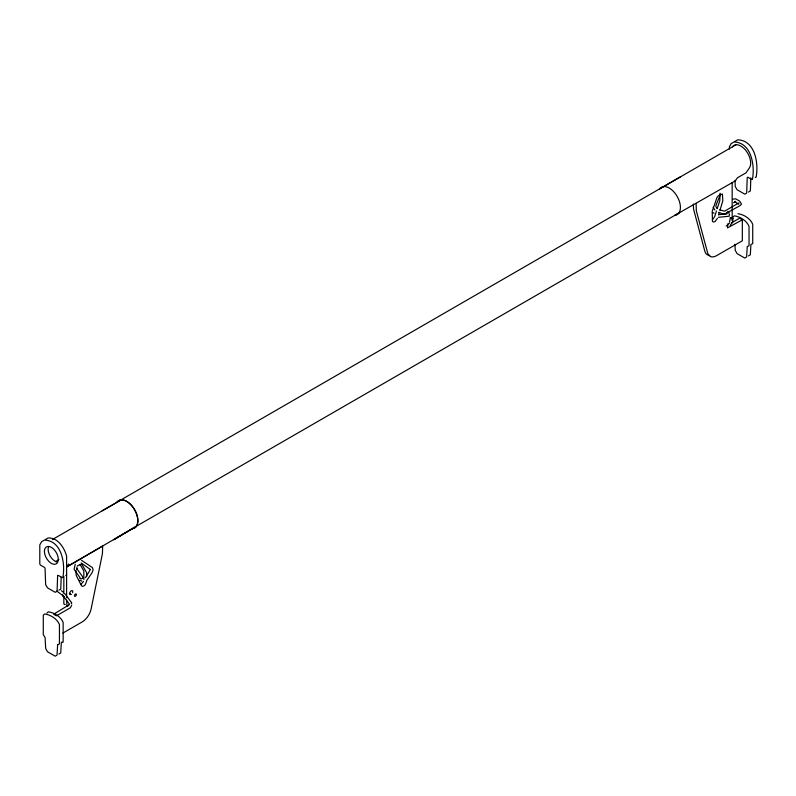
<?xml version="1.0" encoding="UTF-8"?>
<svg xmlns="http://www.w3.org/2000/svg" width="796" height="796" viewBox="0 0 796 796"><rect width="100%" height="100%" fill="white"/><g stroke="black" fill="none" stroke-linecap="round" stroke-linejoin="round"><path stroke-width="1.19" d="M75.948 570.662L76.197 575.369L81.371 585.538L82.326 586.294L83.729 586.045L85.192 584.841L86.664 581.15M83.898 579.548L83.809 570.981L80.078 564.414M86.664 576.652L86.585 572.583L81.709 564.085L77.331 565.916M732.161 220.94L732.161 182.622M728.977 213.816L728.977 211.895M61.202 577.2L60.775 589.09L58.914 590.164M750.837 177.886L750.369 190.96L748.509 192.035M61.322 642.601L60.745 652.929L58.884 654.043M76.973 567.1L76.744 569.618L76.695 568.513L82.486 576.523L82.844 578.254L81.331 578.981L79.829 578.413M729.405 214.612L729.216 216.214L718.39 217.308M729.544 221.975L730.36 217.666L733.036 218.213L732.34 218.761L730.688 218.412L730.36 217.666M71.69 605.408L70.307 607.806L56.436 615.815L53.67 614.213L68.506 605.169M716.48 210.96L714.629 216.721L712.271 219.955M717.216 208.651L719.803 200.582L720.052 193.239M718.509 214.86L719.256 212.562M719.992 210.253L722.828 200.711L722.41 193.965L718.201 195.906L717.057 197.269L712.191 211.398L712.5 221.477L713.584 222.034L715.037 221.557L717.405 218.323M69.192 604.403L68.526 605.686L67.023 606.064L66.605 600.244M90.286 569.667L85.48 577.697M720.539 194.204L716.111 204.92L715.922 206.592L716.927 208.224M75.202 564.284L74.098 569.339L80.038 577.707M83.5 581.428L80.963 584.443M68.685 564.006L66.695 566.861L102.664 546.056L102.435 553.648L91.142 608.841A13.074 7.552 -60 0 1 82.217 621.905L62.884 633.069M726.111 213.537L727.554 211.766M86.774 580.403L92.018 572.812L93.142 569.797L92.386 567.578L81.451 560.265M733.534 202.801L735.683 201.497L734.658 201.428L738.579 204.274L738.907 202.89L724.639 211.179L719.703 209.855M730.161 225.288L732.121 223.039M46.964 613.079L48.377 611.835C54.277 612.661 60.804 616.651 63.143 622.422L63.143 641.775L62.874 642.382L61.63 642.143M748.469 255.914L750.33 254.8L750.917 244.471L752.727 243.636L752.727 224.283C750.399 218.522 743.862 214.532 737.962 213.706M102.087 510.843L117.082 502.256A15.781 9.114 60 0 1 134.633 509.729A15.781 9.114 60 0 1 132.325 528.663L66.774 566.961M132.325 528.663L113.659 539.758L136.415 526.305M680.54 176.782L116.982 502.196A15.781 9.114 60 0 1 134.534 509.669A15.781 9.114 60 0 1 132.226 528.614L678.918 212.98M52.347 539.579L121.161 499.898M736.011 144.753L659.586 188.931A15.781 9.114 60 0 1 677.147 196.393A15.781 9.114 60 0 1 674.839 215.338L734.489 181.339A5.035 2.905 60 0 0 735.484 180.632L737.464 177.767L745.971 172.861L749.404 167.906A13.86 8 60 0 0 745.782 150.404A13.86 8 60 0 0 732.419 146.812M55.72 561.429L58.904 559.588M726.151 225.955L728.221 224.761M731.315 222.98L739.564 218.213L742.33 219.815L742.33 240.79L716.559 255.675A13.074 7.552 -60 0 1 707.624 252.919L696.331 210.771L696.112 203.428M742.33 219.815L727.494 227.895L727.614 223.994L729.584 223.129M734.917 141.419L737.802 139.817C755.215 140.464 758.658 163.459 756.2 176.712A1.303 0.756 60 0 1 755.275 177.249M45.322 539.539L48.208 537.947C57.959 537.579 64.357 547.827 66.605 556.106L66.605 597.776M733.096 199.119L735.574 198.811L739.593 201.07L741.524 204.045L740.171 205.537L725.325 213.786L722.808 213.925L718.778 212.303M718.828 214.681L727.156 213.855M65.222 604.393L64.257 604.472L63.839 603.587L63.839 596.174M79.789 580.274L81.819 581.12M712.689 212.462L714.141 213.248M62.924 596.393L64.148 597.06M69.391 593.438L71.242 594.503L69.799 594.393L69.789 592.483L71.222 590.692L72.665 590.801L72.675 592.712M56.735 591.06L63.173 595.806M81.142 562.961L90.346 569.468M61.372 590.712L63.342 592.194M64.784 593.667L71.769 602.861M62.426 594.92L69.212 603.826M713.117 207.249L714.838 210.035M71.162 602.99L71.69 603.915M734.937 244.253L735.255 250.362L737.116 253.635L744.777 258.053L746.638 256.929L747.225 246.611L749.036 245.775L749.036 226.422C746.698 220.651 740.171 216.671 734.27 215.835L732.857 217.089L732.857 221.925M735.007 180.304L735.225 186.483L737.086 189.707L744.817 194.174L746.678 193.1L747.225 177.647A1.303 0.756 60 0 1 748.111 177.379L751.573 179.389A1.303 0.756 60 0 0 752.499 178.851C754.956 165.598 751.523 142.593 734.101 141.957L731.216 143.549L729.395 146.762L729.395 149.111M693.336 204.045L693.565 209.169L704.858 251.317A13.074 7.552 -60 0 0 709.873 255.327M63.839 576.394L63.839 593.707M66.605 574.841A1.303 0.756 60 0 1 65.68 575.379M57.431 562.125A9.801 5.662 60 0 1 50.148 556.056A9.801 5.662 60 0 1 48.546 546.723M57.63 575.767L57.083 591.229L55.222 592.304L47.491 587.836L45.631 584.612L45.083 568.523A1.303 0.756 60 0 0 44.188 567.24L40.725 565.24A1.303 0.756 60 0 1 39.8 563.638L39.8 544.892L41.621 541.678L44.516 540.086C61.929 540.723 65.362 563.717 62.914 576.981A1.303 0.756 60 0 1 61.988 577.508L58.516 575.508A1.303 0.756 60 0 0 57.63 575.767M57.63 644.74L57.043 655.058L55.183 656.183L47.531 651.765L45.67 648.491L45.083 637.497L43.273 634.571L43.273 615.218L44.675 613.965C50.586 614.801 57.113 618.781 59.441 624.552L59.441 643.904L57.63 644.74M76.386 594.333L75.928 595.866L74.734 596.443L74.456 595.259L75.481 593.945L76.386 594.333M44.427 551.359A9.801 5.662 60 0 0 54.825 564.294A9.801 5.662 60 0 0 54.825 550.434A9.801 5.662 60 0 0 44.427 551.359"/></g></svg>
